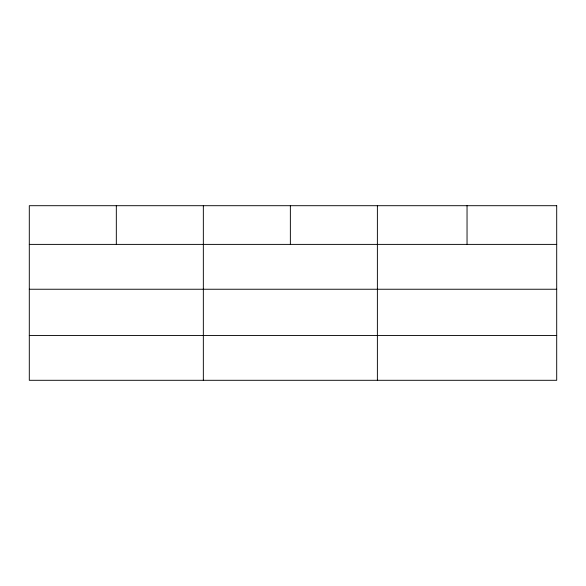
<?xml version="1.0" encoding="UTF-8"?>
<svg xmlns="http://www.w3.org/2000/svg" width="586" height="586" viewBox="0 0 586 586"><rect width="100%" height="100%" fill="white"/><g stroke="black" fill="none" stroke-linecap="round" stroke-linejoin="round"><path stroke-width="0.88" d="M29.3 244.391L556.7 244.391M29.3 289.242L556.7 289.242M29.3 335.448L556.7 335.448M467.042 205.701L467.042 244.391M377.384 205.701L377.384 380.299M290.363 205.701L290.363 244.391M203.342 205.701L203.342 380.299M116.321 205.701L116.321 244.391M556.7 205.701L29.3 205.701L29.3 380.299L556.7 380.299L556.7 205.701"/></g></svg>
